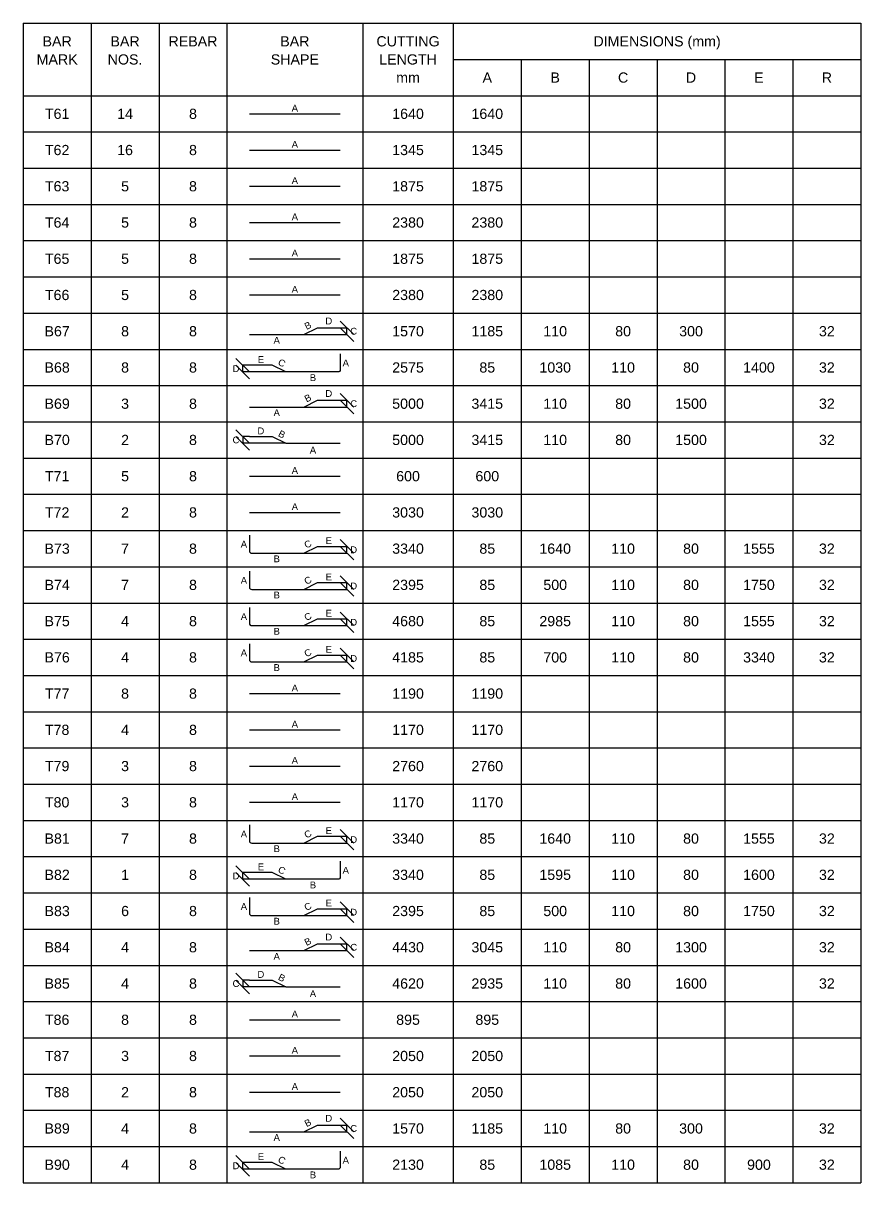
# Model space of a CAD drawing. Header units: inches. Extents: x -816171 to 9366335, y -450961 to 689132.
# Drawn here: x 9019864 to 9038364, y 252593 to 278193 of the extents above; entities that cross this region are included whole.
import ezdxf
from ezdxf.enums import TextEntityAlignment as Align

# ---------------------------------------------------------------- set-up
doc = ezdxf.new("R2010")
doc.units = ezdxf.units.IN
doc.header["$MEASUREMENT"] = 0
for name, color, linetype in [('Dimension', 31, 'Continuous'), ('Reinforcement', 130, 'Continuous'), ('Schedule Header', 4, 'Continuous'), ('Schedule Line', 60, 'Continuous'), ('Text', 31, 'Continuous')]:
    doc.layers.add(name, color=color, linetype=linetype)
doc.styles.add('SC-BBS1', font='SansSerif')
doc.styles.get("Standard").update_dxf_attribs({"font": 'txt.shx'})
doc.dimstyles.new('SCBBSDim', dxfattribs={"dimtxt": 225, "dimasz": 0.18, "dimexe": 0, "dimexo": 0, "dimgap": 0, "dimtad": 1, "dimtoh": 1, "dimdec": 0, "dimzin": 0, "dimdsep": 46, "dimtxsty": 'Standard', "dimtsz": 150, "dimcen": 0.09, "dimclrd": 8, "dimclre": 8, "dimclrt": 3, "dimadec": 0, "dimazin": 0, "dimtfac": 1, "dimtdec": 0, "dimtix": 1, "dimtofl": 0, "dimtmove": 0, "dimatfit": 3, "dimfxl": 1, "dimtolj": 1, "dimtzin": 0, "dimarcsym": 0})

# ---------------------------------------------------------------- blocks, each defined once
blk = doc.blocks.new('*D3461')
at = {"layer": 'DEFPOINTS', "color": 0, "transparency": 16777216}
for p in [(9026364, 271468), (9027014, 271468), (9026064, 271318)]:
    blk.add_point(p, dxfattribs=at)
at = {"layer": 'Dimension', "color": 8, "lineweight": -2, "transparency": 16777216}
for p, q in [((9027164, 271318), (9026864, 271618)), ((9026364, 271468), (9027014, 271468)), ((9027164, 271168), (9026864, 271468)), ((9027014, 271318), (9027014, 271468)), ((9026064, 271318), (9027014, 271318))]:
    blk.add_line(p, q, dxfattribs=at)
blk = doc.blocks.new('*D3462')
at = {"layer": 'DEFPOINTS', "color": 0, "transparency": 16777216}
for p in [(9024714, 270643), (9025364, 270643), (9025664, 270493)]:
    blk.add_point(p, dxfattribs=at)
at = {"layer": 'Dimension', "color": 8, "lineweight": -2, "transparency": 16777216}
for p, q in [((9024864, 270493), (9024564, 270793)), ((9024864, 270343), (9024564, 270643)), ((9025364, 270643), (9024714, 270643)), ((9024714, 270493), (9024714, 270643)), ((9025664, 270493), (9024714, 270493))]:
    blk.add_line(p, q, dxfattribs=at)
blk = doc.blocks.new('*D3463')
at = {"layer": 'DEFPOINTS', "color": 0, "transparency": 16777216}
for p in [(9026364, 269868), (9027014, 269868), (9026064, 269718)]:
    blk.add_point(p, dxfattribs=at)
at = {"layer": 'Dimension', "color": 8, "lineweight": -2, "transparency": 16777216}
for p, q in [((9026364, 269868), (9027014, 269868)), ((9027164, 269718), (9026864, 270018)), ((9027164, 269568), (9026864, 269868)), ((9027014, 269718), (9027014, 269868)), ((9026064, 269718), (9027014, 269718))]:
    blk.add_line(p, q, dxfattribs=at)
blk = doc.blocks.new('*D3464')
at = {"layer": 'DEFPOINTS', "color": 0, "transparency": 16777216}
for p in [(9024864, 269068), (9024714, 268918), (9025664, 268918)]:
    blk.add_point(p, dxfattribs=at)
at = {"layer": 'Dimension', "color": 8, "lineweight": -2, "transparency": 16777216}
for p, q in [((9024864, 268918), (9024564, 269218)), ((9024864, 268768), (9024564, 269068)), ((9024864, 269068), (9024714, 269068)), ((9024714, 269068), (9024714, 268918)), ((9025664, 268918), (9024714, 268918))]:
    blk.add_line(p, q, dxfattribs=at)
blk = doc.blocks.new('*D3465')
at = {"layer": 'DEFPOINTS', "color": 0, "transparency": 16777216}
for p in [(9026364, 266643), (9027014, 266643), (9026064, 266493)]:
    blk.add_point(p, dxfattribs=at)
at = {"layer": 'Dimension', "color": 8, "lineweight": -2, "transparency": 16777216}
for p, q in [((9027164, 266493), (9026864, 266793)), ((9026364, 266643), (9027014, 266643)), ((9027164, 266343), (9026864, 266643)), ((9027014, 266493), (9027014, 266643)), ((9026064, 266493), (9027014, 266493))]:
    blk.add_line(p, q, dxfattribs=at)
blk = doc.blocks.new('*D3466')
at = {"layer": 'DEFPOINTS', "color": 0, "transparency": 16777216}
for p in [(9026364, 265843), (9027014, 265843), (9026064, 265693)]:
    blk.add_point(p, dxfattribs=at)
at = {"layer": 'Dimension', "color": 8, "lineweight": -2, "transparency": 16777216}
for p, q in [((9027164, 265693), (9026864, 265993)), ((9026364, 265843), (9027014, 265843)), ((9027164, 265543), (9026864, 265843)), ((9027014, 265693), (9027014, 265843)), ((9026064, 265693), (9027014, 265693))]:
    blk.add_line(p, q, dxfattribs=at)
blk = doc.blocks.new('*D3467')
at = {"layer": 'DEFPOINTS', "color": 0, "transparency": 16777216}
for p in [(9026364, 265043), (9027014, 265043), (9026064, 264893)]:
    blk.add_point(p, dxfattribs=at)
at = {"layer": 'Dimension', "color": 8, "lineweight": -2, "transparency": 16777216}
for p, q in [((9026364, 265043), (9027014, 265043)), ((9027164, 264893), (9026864, 265193)), ((9027164, 264743), (9026864, 265043)), ((9027014, 264893), (9027014, 265043)), ((9026064, 264893), (9027014, 264893))]:
    blk.add_line(p, q, dxfattribs=at)
blk = doc.blocks.new('*D3468')
at = {"layer": 'DEFPOINTS', "color": 0, "transparency": 16777216}
for p in [(9026364, 264243), (9027014, 264243), (9026064, 264093)]:
    blk.add_point(p, dxfattribs=at)
at = {"layer": 'Dimension', "color": 8, "lineweight": -2, "transparency": 16777216}
for p, q in [((9026364, 264243), (9027014, 264243)), ((9027164, 264093), (9026864, 264393)), ((9027164, 263943), (9026864, 264243)), ((9027014, 264093), (9027014, 264243)), ((9026064, 264093), (9027014, 264093))]:
    blk.add_line(p, q, dxfattribs=at)
blk = doc.blocks.new('*D3469')
at = {"layer": 'DEFPOINTS', "color": 0, "transparency": 16777216}
for p in [(9026364, 260243), (9027014, 260243), (9026064, 260093)]:
    blk.add_point(p, dxfattribs=at)
at = {"layer": 'Dimension', "color": 8, "lineweight": -2, "transparency": 16777216}
for p, q in [((9027164, 260093), (9026864, 260393)), ((9026364, 260243), (9027014, 260243)), ((9027164, 259943), (9026864, 260243)), ((9027014, 260093), (9027014, 260243)), ((9026064, 260093), (9027014, 260093))]:
    blk.add_line(p, q, dxfattribs=at)
blk = doc.blocks.new('*D3470')
at = {"layer": 'DEFPOINTS', "color": 0, "transparency": 16777216}
for p in [(9024714, 259443), (9025364, 259443), (9025664, 259293)]:
    blk.add_point(p, dxfattribs=at)
at = {"layer": 'Dimension', "color": 8, "lineweight": -2, "transparency": 16777216}
for p, q in [((9024864, 259293), (9024564, 259593)), ((9024864, 259143), (9024564, 259443)), ((9025364, 259443), (9024714, 259443)), ((9024714, 259293), (9024714, 259443)), ((9025664, 259293), (9024714, 259293))]:
    blk.add_line(p, q, dxfattribs=at)
blk = doc.blocks.new('*D3471')
at = {"layer": 'DEFPOINTS', "color": 0, "transparency": 16777216}
for p in [(9026364, 258643), (9027014, 258643), (9026064, 258493)]:
    blk.add_point(p, dxfattribs=at)
at = {"layer": 'Dimension', "color": 8, "lineweight": -2, "transparency": 16777216}
for p, q in [((9026364, 258643), (9027014, 258643)), ((9027164, 258493), (9026864, 258793)), ((9027164, 258343), (9026864, 258643)), ((9027014, 258493), (9027014, 258643)), ((9026064, 258493), (9027014, 258493))]:
    blk.add_line(p, q, dxfattribs=at)
blk = doc.blocks.new('*D3472')
at = {"layer": 'DEFPOINTS', "color": 0, "transparency": 16777216}
for p in [(9026364, 257868), (9027014, 257868), (9026064, 257718)]:
    blk.add_point(p, dxfattribs=at)
at = {"layer": 'Dimension', "color": 8, "lineweight": -2, "transparency": 16777216}
for p, q in [((9026364, 257868), (9027014, 257868)), ((9027164, 257718), (9026864, 258018)), ((9027164, 257568), (9026864, 257868)), ((9027014, 257718), (9027014, 257868)), ((9026064, 257718), (9027014, 257718))]:
    blk.add_line(p, q, dxfattribs=at)
blk = doc.blocks.new('*D3473')
at = {"layer": 'DEFPOINTS', "color": 0, "transparency": 16777216}
for p in [(9024864, 257068), (9024714, 256918), (9025664, 256918)]:
    blk.add_point(p, dxfattribs=at)
at = {"layer": 'Dimension', "color": 8, "lineweight": -2, "transparency": 16777216}
for p, q in [((9024864, 256918), (9024564, 257218)), ((9024864, 256768), (9024564, 257068)), ((9024864, 257068), (9024714, 257068)), ((9024714, 257068), (9024714, 256918)), ((9025664, 256918), (9024714, 256918))]:
    blk.add_line(p, q, dxfattribs=at)
blk = doc.blocks.new('*D3474')
at = {"layer": 'DEFPOINTS', "color": 0, "transparency": 16777216}
for p in [(9026064, 253718), (9026364, 253868), (9027014, 253868)]:
    blk.add_point(p, dxfattribs=at)
at = {"layer": 'Dimension', "color": 8, "lineweight": -2, "transparency": 16777216}
for p, q in [((9027164, 253718), (9026864, 254018)), ((9026064, 253718), (9027014, 253718)), ((9026364, 253868), (9027014, 253868)), ((9027164, 253568), (9026864, 253868)), ((9027014, 253718), (9027014, 253868))]:
    blk.add_line(p, q, dxfattribs=at)
blk = doc.blocks.new('*D3475')
at = {"layer": 'DEFPOINTS', "color": 0, "transparency": 16777216}
for p in [(9024714, 253043), (9025364, 253043), (9025664, 252893)]:
    blk.add_point(p, dxfattribs=at)
at = {"layer": 'Dimension', "color": 8, "lineweight": -2, "transparency": 16777216}
for p, q in [((9024864, 252893), (9024564, 253193)), ((9024864, 252743), (9024564, 253043)), ((9025364, 253043), (9024714, 253043)), ((9024714, 252893), (9024714, 253043)), ((9025664, 252893), (9024714, 252893))]:
    blk.add_line(p, q, dxfattribs=at)

msp = doc.modelspace()

# ---------------------------------------------------------------- linework, layer by layer
at = {"layer": 'Reinforcement'}
for points in [[(9024864.38278, 276192.85849), (9026864.38278, 276192.85849)], [(9024864.38278, 275392.85849), (9026864.38278, 275392.85849)], [(9024864.38278, 274592.85849), (9026864.38278, 274592.85849)], [(9024864.38278, 273792.85849), (9026864.38278, 273792.85849)], [(9024864.38278, 272992.85849), (9026864.38278, 272992.85849)], [(9024864.38278, 272192.85849), (9026864.38278, 272192.85849)], [(9024864.38278, 271317.85849), (9026064.38278, 271317.85849), (9026364.38278, 271467.85849), (9026864.38278, 271467.85849)], [(9024864.38278, 269717.85849), (9026064.38278, 269717.85849), (9026364.38278, 269867.85849), (9026864.38278, 269867.85849)], [(9024864.38278, 269067.85849), (9025364.38278, 269067.85849), (9025664.38278, 268917.85849), (9026864.38278, 268917.85849)], [(9024864.38278, 268192.85849), (9026864.38278, 268192.85849)], [(9024864.38278, 267392.85849), (9026864.38278, 267392.85849)], [(9024864.38278, 263392.85849), (9026864.38278, 263392.85849)], [(9024864.38278, 262592.85849), (9026864.38278, 262592.85849)], [(9024864.38278, 261792.85849), (9026864.38278, 261792.85849)], [(9024864.38278, 260992.85849), (9026864.38278, 260992.85849)], [(9024864.38278, 257717.85849), (9026064.38278, 257717.85849), (9026364.38278, 257867.85849), (9026864.38278, 257867.85849)], [(9024864.38278, 257067.85849), (9025364.38278, 257067.85849), (9025664.38278, 256917.85849), (9026864.38278, 256917.85849)], [(9024864.38278, 256192.85849), (9026864.38278, 256192.85849)], [(9024864.38278, 255392.85849), (9026864.38278, 255392.85849)], [(9024864.38278, 254592.85849), (9026864.38278, 254592.85849)], [(9024864.38278, 253717.85849), (9026064.38278, 253717.85849), (9026364.38278, 253867.85849), (9026864.38278, 253867.85849)]]:
    msp.add_lwpolyline(points, dxfattribs=at)
for points in [[(9026864.38278, 270892.85849), (9026864.38278, 270542.85849, -0.5), (9026814.38278, 270492.85849), (9025664.38278, 270492.85849), (9025364.38278, 270642.85849), (9024864.38278, 270642.85849)], [(9024864.38278, 266892.85849), (9024864.38278, 266542.85849, 0.5), (9024914.38278, 266492.85849), (9026064.38278, 266492.85849), (9026364.38278, 266642.85849), (9026864.38278, 266642.85849)], [(9024864.38278, 266092.85849), (9024864.38278, 265742.85849, 0.5), (9024914.38278, 265692.85849), (9026064.38278, 265692.85849), (9026364.38278, 265842.85849), (9026864.38278, 265842.85849)], [(9024864.38278, 265292.85849), (9024864.38278, 264942.85849, 0.5), (9024914.38278, 264892.85849), (9026064.38278, 264892.85849), (9026364.38278, 265042.85849), (9026864.38278, 265042.85849)], [(9024864.38278, 264492.85849), (9024864.38278, 264142.85849, 0.5), (9024914.38278, 264092.85849), (9026064.38278, 264092.85849), (9026364.38278, 264242.85849), (9026864.38278, 264242.85849)], [(9024864.38278, 260492.85849), (9024864.38278, 260142.85849, 0.5), (9024914.38278, 260092.85849), (9026064.38278, 260092.85849), (9026364.38278, 260242.85849), (9026864.38278, 260242.85849)], [(9026864.38278, 259692.85849), (9026864.38278, 259342.85849, -0.5), (9026814.38278, 259292.85849), (9025664.38278, 259292.85849), (9025364.38278, 259442.85849), (9024864.38278, 259442.85849)], [(9024864.38278, 258892.85849), (9024864.38278, 258542.85849, 0.5), (9024914.38278, 258492.85849), (9026064.38278, 258492.85849), (9026364.38278, 258642.85849), (9026864.38278, 258642.85849)], [(9026864.38278, 253292.85849), (9026864.38278, 252942.85849, -0.5), (9026814.38278, 252892.85849), (9025664.38278, 252892.85849), (9025364.38278, 253042.85849), (9024864.38278, 253042.85849)]]:
    msp.add_lwpolyline(points, format="xyb", dxfattribs=at)
at = {"layer": 'Schedule Line'}
for p, q in [((9019864.38278, 278192.85849), (9038364.38278, 278192.85849)), ((9019864.38278, 278192.85849), (9019864.38278, 252592.85849)), ((9019864.38278, 278192.85849), (9019864.38278, 252592.85849)), ((9021364.38278, 278192.85849), (9021364.38278, 252592.85849)), ((9022864.38278, 278192.85849), (9022864.38278, 252592.85849)), ((9024364.38278, 278192.85849), (9024364.38278, 252592.85849)), ((9027364.38278, 278192.85849), (9027364.38278, 252592.85849)), ((9029364.38278, 278192.85849), (9029364.38278, 252592.85849)), ((9038364.38278, 278192.85849), (9038364.38278, 252592.85849)), ((9029364.38278, 277392.85849), (9038364.38278, 277392.85849)), ((9030864.38278, 277392.85849), (9030864.38278, 252592.85849)), ((9032364.38278, 277392.85849), (9032364.38278, 252592.85849)), ((9033864.38278, 277392.85849), (9033864.38278, 252592.85849)), ((9035364.38278, 277392.85849), (9035364.38278, 252592.85849)), ((9036864.38278, 277392.85849), (9036864.38278, 252592.85849)), ((9019864.38278, 276592.85849), (9038364.38278, 276592.85849)), ((9019864.38278, 275792.85849), (9038364.38278, 275792.85849)), ((9019864.38278, 274992.85849), (9038364.38278, 274992.85849)), ((9019864.38278, 274192.85849), (9038364.38278, 274192.85849)), ((9019864.38278, 273392.85849), (9038364.38278, 273392.85849)), ((9019864.38278, 272592.85849), (9038364.38278, 272592.85849)), ((9019864.38278, 271792.85849), (9038364.38278, 271792.85849)), ((9019864.38278, 271792.85849), (9038364.38278, 271792.85849)), ((9019864.38278, 270992.85849), (9038364.38278, 270992.85849)), ((9019864.38278, 270192.85849), (9038364.38278, 270192.85849)), ((9019864.38278, 269392.85849), (9038364.38278, 269392.85849)), ((9019864.38278, 268592.85849), (9038364.38278, 268592.85849)), ((9019864.38278, 267792.85849), (9038364.38278, 267792.85849)), ((9019864.38278, 266992.85849), (9038364.38278, 266992.85849)), ((9019864.38278, 266992.85849), (9038364.38278, 266992.85849)), ((9019864.38278, 266192.85849), (9038364.38278, 266192.85849)), ((9019864.38278, 265392.85849), (9038364.38278, 265392.85849)), ((9019864.38278, 264592.85849), (9038364.38278, 264592.85849)), ((9019864.38278, 263792.85849), (9038364.38278, 263792.85849)), ((9019864.38278, 262992.85849), (9038364.38278, 262992.85849)), ((9019864.38278, 262192.85849), (9038364.38278, 262192.85849)), ((9019864.38278, 261392.85849), (9038364.38278, 261392.85849)), ((9019864.38278, 260592.85849), (9038364.38278, 260592.85849)), ((9019864.38278, 260592.85849), (9038364.38278, 260592.85849)), ((9019864.38278, 259792.85849), (9038364.38278, 259792.85849)), ((9019864.38278, 258992.85849), (9038364.38278, 258992.85849)), ((9019864.38278, 258192.85849), (9038364.38278, 258192.85849)), ((9019864.38278, 257392.85849), (9038364.38278, 257392.85849)), ((9019864.38278, 256592.85849), (9038364.38278, 256592.85849)), ((9019864.38278, 255792.85849), (9038364.38278, 255792.85849)), ((9019864.38278, 254992.85849), (9038364.38278, 254992.85849)), ((9019864.38278, 254192.85849), (9038364.38278, 254192.85849)), ((9019864.38278, 254192.85849), (9038364.38278, 254192.85849)), ((9019864.38278, 253392.85849), (9038364.38278, 253392.85849)), ((9019864.38278, 252592.85849), (9038364.38278, 252592.85849))]:
    msp.add_line(p, q, dxfattribs=at)

# ---------------------------------------------------------------- texts
at = {"layer": 'Dimension', "style": 'SC-BBS1'}
for s, p in [('A', (9025864.38278, 276317.85849)), ('A', (9025864.38278, 275517.85849)), ('A', (9025864.38278, 274717.85849)), ('A', (9025864.38278, 273917.85849)), ('A', (9025864.38278, 273117.85849)), ('A', (9025864.38278, 272317.85849)), ('D', (9026614.38278, 271617.85849)), ('C', (9027164.38278, 271392.85849)), ('A', (9025464.38278, 271192.85849)), ('D', (9024564.38278, 270567.85849)), ('E', (9025114.38278, 270767.85849)), ('A', (9026989.38278, 270692.85849)), ('B', (9026264.38278, 270367.85849)), ('D', (9026614.38278, 270017.85849)), ('C', (9027164.38278, 269792.85849)), ('A', (9025464.38278, 269592.85849)), ('C', (9024564.38278, 268992.85849)), ('D', (9025114.38278, 269192.85849)), ('A', (9026264.38278, 268767.85849)), ('A', (9025864.38278, 268317.85849)), ('A', (9025864.38278, 267517.85849)), ('A', (9024739.38278, 266692.85849)), ('E', (9026614.38278, 266767.85849)), ('D', (9027164.38278, 266567.85849)), ('B', (9025464.38278, 266367.85849)), ('E', (9026614.38278, 265967.85849)), ('A', (9024739.38278, 265892.85849)), ('D', (9027164.38278, 265767.85849)), ('B', (9025464.38278, 265567.85849)), ('E', (9026614.38278, 265167.85849)), ('A', (9024739.38278, 265092.85849)), ('D', (9027164.38278, 264967.85849)), ('B', (9025464.38278, 264767.85849)), ('A', (9024739.38278, 264292.85849)), ('E', (9026614.38278, 264367.85849)), ('D', (9027164.38278, 264167.85849)), ('B', (9025464.38278, 263967.85849)), ('A', (9025864.38278, 263517.85849)), ('A', (9025864.38278, 262717.85849)), ('A', (9025864.38278, 261917.85849)), ('A', (9025864.38278, 261117.85849)), ('A', (9024739.38278, 260292.85849)), ('E', (9026614.38278, 260367.85849)), ('D', (9027164.38278, 260167.85849)), ('B', (9025464.38278, 259967.85849)), ('E', (9025114.38278, 259567.85849)), ('D', (9024564.38278, 259367.85849)), ('A', (9026989.38278, 259492.85849)), ('B', (9026264.38278, 259167.85849)), ('E', (9026614.38278, 258767.85849)), ('A', (9024739.38278, 258692.85849)), ('D', (9027164.38278, 258567.85849)), ('B', (9025464.38278, 258367.85849)), ('D', (9026614.38278, 258017.85849)), ('C', (9027164.38278, 257792.85849)), ('A', (9025464.38278, 257592.85849)), ('C', (9024564.38278, 256992.85849)), ('D', (9025114.38278, 257192.85849)), ('A', (9026264.38278, 256767.85849)), ('A', (9025864.38278, 256317.85849)), ('A', (9025864.38278, 255517.85849)), ('A', (9025864.38278, 254717.85849)), ('D', (9026614.38278, 254017.85849)), ('C', (9027164.38278, 253792.85849)), ('A', (9025464.38278, 253592.85849)), ('E', (9025114.38278, 253167.85849)), ('D', (9024564.38278, 252967.85849)), ('A', (9026989.38278, 253092.85849)), ('B', (9026264.38278, 252767.85849))]:
    msp.add_text(s, height=150, dxfattribs=at).set_placement(p, align=Align.MIDDLE_CENTER)
for s, rotation, p in [('B', 26.565051177, (9026151.88278, 271517.85849)), ('C', -26.565051177, (9025576.88278, 270692.85849)), ('B', 26.565051177, (9026151.88278, 269917.85849)), ('B', -26.565051177, (9025576.88278, 269117.85849)), ('C', 26.565051177, (9026151.88278, 266692.85849)), ('C', 26.565051177, (9026151.88278, 265892.85849)), ('C', 26.565051177, (9026151.88278, 265092.85849)), ('C', 26.565051177, (9026151.88278, 264292.85849)), ('C', 26.565051177, (9026151.88278, 260292.85849)), ('C', -26.565051177, (9025576.88278, 259492.85849)), ('C', 26.565051177, (9026151.88278, 258692.85849)), ('B', 26.565051177, (9026151.88278, 257917.85849)), ('B', -26.565051177, (9025576.88278, 257117.85849)), ('B', 26.565051177, (9026151.88278, 253917.85849)), ('C', -26.565051177, (9025576.88278, 253092.85849))]:
    msp.add_text(s, height=150, rotation=rotation, dxfattribs=at).set_placement(p, align=Align.MIDDLE_CENTER)
at = {"layer": 'Schedule Header', "style": 'SC-BBS1'}
for s, p in [('BAR', (9020614.38278, 277792.85849)), ('BAR', (9022114.38278, 277792.85849)), ('REBAR', (9023614.38278, 277792.85849)), ('BAR', (9025864.38278, 277792.85849)), ('CUTTING', (9028364.38278, 277792.85849)), ('DIMENSIONS (mm)', (9033864.38278, 277792.85849)), ('MARK', (9020614.38278, 277392.85849)), ('NOS.', (9022114.38278, 277392.85849)), ('SHAPE', (9025864.38278, 277392.85849)), ('LENGTH', (9028364.38278, 277392.85849)), ('mm', (9028364.38278, 276992.85849)), ('A', (9030114.38278, 276992.85849)), ('B', (9031614.38278, 276992.85849)), ('C', (9033114.38278, 276992.85849)), ('D', (9034614.38278, 276992.85849)), ('E', (9036114.38278, 276992.85849)), ('R', (9037614.38278, 276992.85849))]:
    msp.add_text(s, height=225, dxfattribs=at).set_placement(p, align=Align.MIDDLE_CENTER)
at = {"layer": 'Text', "style": 'SC-BBS1'}
for s, p in [('T61', (9020614.38278, 276192.85849)), ('14', (9022114.38278, 276192.85849)), ('8', (9023614.38278, 276192.85849)), ('1640', (9028364.38278, 276192.85849)), ('1640', (9030114.38278, 276192.85849)), ('T62', (9020614.38278, 275392.85849)), ('16', (9022114.38278, 275392.85849)), ('8', (9023614.38278, 275392.85849)), ('1345', (9028364.38278, 275392.85849)), ('1345', (9030114.38278, 275392.85849)), ('T63', (9020614.38278, 274592.85849)), ('5', (9022114.38278, 274592.85849)), ('8', (9023614.38278, 274592.85849)), ('1875', (9028364.38278, 274592.85849)), ('1875', (9030114.38278, 274592.85849)), ('T64', (9020614.38278, 273792.85849)), ('5', (9022114.38278, 273792.85849)), ('8', (9023614.38278, 273792.85849)), ('2380', (9028364.38278, 273792.85849)), ('2380', (9030114.38278, 273792.85849)), ('T65', (9020614.38278, 272992.85849)), ('5', (9022114.38278, 272992.85849)), ('8', (9023614.38278, 272992.85849)), ('1875', (9028364.38278, 272992.85849)), ('1875', (9030114.38278, 272992.85849)), ('T66', (9020614.38278, 272192.85849)), ('5', (9022114.38278, 272192.85849)), ('8', (9023614.38278, 272192.85849)), ('2380', (9028364.38278, 272192.85849)), ('2380', (9030114.38278, 272192.85849)), ('B67', (9020614.38278, 271392.85849)), ('8', (9022114.38278, 271392.85849)), ('8', (9023614.38278, 271392.85849)), ('1570', (9028364.38278, 271392.85849)), ('1185', (9030114.38278, 271392.85849)), ('110', (9031614.38278, 271392.85849)), ('80', (9033114.38278, 271392.85849)), ('300', (9034614.38278, 271392.85849)), ('32', (9037614.38278, 271392.85849)), ('B68', (9020614.38278, 270592.85849)), ('8', (9022114.38278, 270592.85849)), ('8', (9023614.38278, 270592.85849)), ('2575', (9028364.38278, 270592.85849)), ('85', (9030114.38278, 270592.85849)), ('1030', (9031614.38278, 270592.85849)), ('110', (9033114.38278, 270592.85849)), ('80', (9034614.38278, 270592.85849)), ('1400', (9036114.38278, 270592.85849)), ('32', (9037614.38278, 270592.85849)), ('B69', (9020614.38278, 269792.85849)), ('3', (9022114.38278, 269792.85849)), ('8', (9023614.38278, 269792.85849)), ('5000', (9028364.38278, 269792.85849)), ('3415', (9030114.38278, 269792.85849)), ('110', (9031614.38278, 269792.85849)), ('80', (9033114.38278, 269792.85849)), ('1500', (9034614.38278, 269792.85849)), ('32', (9037614.38278, 269792.85849)), ('B70', (9020614.38278, 268992.85849)), ('2', (9022114.38278, 268992.85849)), ('8', (9023614.38278, 268992.85849)), ('5000', (9028364.38278, 268992.85849)), ('3415', (9030114.38278, 268992.85849)), ('110', (9031614.38278, 268992.85849)), ('80', (9033114.38278, 268992.85849)), ('1500', (9034614.38278, 268992.85849)), ('32', (9037614.38278, 268992.85849)), ('T71', (9020614.38278, 268192.85849)), ('5', (9022114.38278, 268192.85849)), ('8', (9023614.38278, 268192.85849)), ('600', (9028364.38278, 268192.85849)), ('600', (9030114.38278, 268192.85849)), ('T72', (9020614.38278, 267392.85849)), ('2', (9022114.38278, 267392.85849)), ('8', (9023614.38278, 267392.85849)), ('3030', (9028364.38278, 267392.85849)), ('3030', (9030114.38278, 267392.85849)), ('B73', (9020614.38278, 266592.85849)), ('7', (9022114.38278, 266592.85849)), ('8', (9023614.38278, 266592.85849)), ('3340', (9028364.38278, 266592.85849)), ('85', (9030114.38278, 266592.85849)), ('1640', (9031614.38278, 266592.85849)), ('110', (9033114.38278, 266592.85849)), ('80', (9034614.38278, 266592.85849)), ('1555', (9036114.38278, 266592.85849)), ('32', (9037614.38278, 266592.85849)), ('B74', (9020614.38278, 265792.85849)), ('7', (9022114.38278, 265792.85849)), ('8', (9023614.38278, 265792.85849)), ('2395', (9028364.38278, 265792.85849)), ('85', (9030114.38278, 265792.85849)), ('500', (9031614.38278, 265792.85849)), ('110', (9033114.38278, 265792.85849)), ('80', (9034614.38278, 265792.85849)), ('1750', (9036114.38278, 265792.85849)), ('32', (9037614.38278, 265792.85849)), ('B75', (9020614.38278, 264992.85849)), ('4', (9022114.38278, 264992.85849)), ('8', (9023614.38278, 264992.85849)), ('4680', (9028364.38278, 264992.85849)), ('85', (9030114.38278, 264992.85849)), ('2985', (9031614.38278, 264992.85849)), ('110', (9033114.38278, 264992.85849)), ('80', (9034614.38278, 264992.85849)), ('1555', (9036114.38278, 264992.85849)), ('32', (9037614.38278, 264992.85849)), ('B76', (9020614.38278, 264192.85849)), ('4', (9022114.38278, 264192.85849)), ('8', (9023614.38278, 264192.85849)), ('4185', (9028364.38278, 264192.85849)), ('85', (9030114.38278, 264192.85849)), ('700', (9031614.38278, 264192.85849)), ('110', (9033114.38278, 264192.85849)), ('80', (9034614.38278, 264192.85849)), ('3340', (9036114.38278, 264192.85849)), ('32', (9037614.38278, 264192.85849)), ('T77', (9020614.38278, 263392.85849)), ('8', (9022114.38278, 263392.85849)), ('8', (9023614.38278, 263392.85849)), ('1190', (9028364.38278, 263392.85849)), ('1190', (9030114.38278, 263392.85849)), ('T78', (9020614.38278, 262592.85849)), ('4', (9022114.38278, 262592.85849)), ('8', (9023614.38278, 262592.85849)), ('1170', (9028364.38278, 262592.85849)), ('1170', (9030114.38278, 262592.85849)), ('T79', (9020614.38278, 261792.85849)), ('3', (9022114.38278, 261792.85849)), ('8', (9023614.38278, 261792.85849)), ('2760', (9028364.38278, 261792.85849)), ('2760', (9030114.38278, 261792.85849)), ('T80', (9020614.38278, 260992.85849)), ('3', (9022114.38278, 260992.85849)), ('8', (9023614.38278, 260992.85849)), ('1170', (9028364.38278, 260992.85849)), ('1170', (9030114.38278, 260992.85849)), ('B81', (9020614.38278, 260192.85849)), ('7', (9022114.38278, 260192.85849)), ('8', (9023614.38278, 260192.85849)), ('3340', (9028364.38278, 260192.85849)), ('85', (9030114.38278, 260192.85849)), ('1640', (9031614.38278, 260192.85849)), ('110', (9033114.38278, 260192.85849)), ('80', (9034614.38278, 260192.85849)), ('1555', (9036114.38278, 260192.85849)), ('32', (9037614.38278, 260192.85849)), ('B82', (9020614.38278, 259392.85849)), ('1', (9022114.38278, 259392.85849)), ('8', (9023614.38278, 259392.85849)), ('3340', (9028364.38278, 259392.85849)), ('85', (9030114.38278, 259392.85849)), ('1595', (9031614.38278, 259392.85849)), ('110', (9033114.38278, 259392.85849)), ('80', (9034614.38278, 259392.85849)), ('1600', (9036114.38278, 259392.85849)), ('32', (9037614.38278, 259392.85849)), ('B83', (9020614.38278, 258592.85849)), ('6', (9022114.38278, 258592.85849)), ('8', (9023614.38278, 258592.85849)), ('2395', (9028364.38278, 258592.85849)), ('85', (9030114.38278, 258592.85849)), ('500', (9031614.38278, 258592.85849)), ('110', (9033114.38278, 258592.85849)), ('80', (9034614.38278, 258592.85849)), ('1750', (9036114.38278, 258592.85849)), ('32', (9037614.38278, 258592.85849)), ('B84', (9020614.38278, 257792.85849)), ('4', (9022114.38278, 257792.85849)), ('8', (9023614.38278, 257792.85849)), ('4430', (9028364.38278, 257792.85849)), ('3045', (9030114.38278, 257792.85849)), ('110', (9031614.38278, 257792.85849)), ('80', (9033114.38278, 257792.85849)), ('1300', (9034614.38278, 257792.85849)), ('32', (9037614.38278, 257792.85849)), ('B85', (9020614.38278, 256992.85849)), ('4', (9022114.38278, 256992.85849)), ('8', (9023614.38278, 256992.85849)), ('4620', (9028364.38278, 256992.85849)), ('2935', (9030114.38278, 256992.85849)), ('110', (9031614.38278, 256992.85849)), ('80', (9033114.38278, 256992.85849)), ('1600', (9034614.38278, 256992.85849)), ('32', (9037614.38278, 256992.85849)), ('T86', (9020614.38278, 256192.85849)), ('8', (9022114.38278, 256192.85849)), ('8', (9023614.38278, 256192.85849)), ('895', (9028364.38278, 256192.85849)), ('895', (9030114.38278, 256192.85849)), ('T87', (9020614.38278, 255392.85849)), ('3', (9022114.38278, 255392.85849)), ('8', (9023614.38278, 255392.85849)), ('2050', (9028364.38278, 255392.85849)), ('2050', (9030114.38278, 255392.85849)), ('T88', (9020614.38278, 254592.85849)), ('2', (9022114.38278, 254592.85849)), ('8', (9023614.38278, 254592.85849)), ('2050', (9028364.38278, 254592.85849)), ('2050', (9030114.38278, 254592.85849)), ('B89', (9020614.38278, 253792.85849)), ('4', (9022114.38278, 253792.85849)), ('8', (9023614.38278, 253792.85849)), ('1570', (9028364.38278, 253792.85849)), ('1185', (9030114.38278, 253792.85849)), ('110', (9031614.38278, 253792.85849)), ('80', (9033114.38278, 253792.85849)), ('300', (9034614.38278, 253792.85849)), ('32', (9037614.38278, 253792.85849)), ('B90', (9020614.38278, 252992.85849)), ('4', (9022114.38278, 252992.85849)), ('8', (9023614.38278, 252992.85849)), ('2130', (9028364.38278, 252992.85849)), ('85', (9030114.38278, 252992.85849)), ('1085', (9031614.38278, 252992.85849)), ('110', (9033114.38278, 252992.85849)), ('80', (9034614.38278, 252992.85849)), ('900', (9036114.38278, 252992.85849)), ('32', (9037614.38278, 252992.85849))]:
    msp.add_text(s, height=225, dxfattribs=at).set_placement(p, align=Align.MIDDLE_CENTER)

# ---------------------------------------------------------------- dimensions: what is measured, and where the dimension line sits
at = {"layer": 'Dimension'}
for base, p1, p2, picture, middle in [((9027014.38278, 271467.85849), (9026064.38278, 271317.85849), (9026364.38278, 271467.85849), '*D3461', (9027014.38278, 271392.85849)), ((9024714.38278, 270642.85849), (9025664.38278, 270492.85849), (9025364.38278, 270642.85849), '*D3462', (9024714.38278, 270567.85849)), ((9027014.38278, 269867.85849), (9026064.38278, 269717.85849), (9026364.38278, 269867.85849), '*D3463', (9027014.38278, 269792.85849)), ((9024714.38278, 268917.85849), (9024864.38278, 269067.85849), (9025664.38278, 268917.85849), '*D3464', (9024714.38278, 268992.85849)), ((9027014.38278, 266642.85849), (9026064.38278, 266492.85849), (9026364.38278, 266642.85849), '*D3465', (9027014.38278, 266567.85849)), ((9027014.38278, 265842.85849), (9026064.38278, 265692.85849), (9026364.38278, 265842.85849), '*D3466', (9027014.38278, 265767.85849)), ((9027014.38278, 265042.85849), (9026064.38278, 264892.85849), (9026364.38278, 265042.85849), '*D3467', (9027014.38278, 264967.85849)), ((9027014.38278, 264242.85849), (9026064.38278, 264092.85849), (9026364.38278, 264242.85849), '*D3468', (9027014.38278, 264167.85849)), ((9027014.38278, 260242.85849), (9026064.38278, 260092.85849), (9026364.38278, 260242.85849), '*D3469', (9027014.38278, 260167.85849)), ((9024714.38278, 259442.85849), (9025664.38278, 259292.85849), (9025364.38278, 259442.85849), '*D3470', (9024714.38278, 259367.85849)), ((9027014.38278, 258642.85849), (9026064.38278, 258492.85849), (9026364.38278, 258642.85849), '*D3471', (9027014.38278, 258567.85849)), ((9027014.38278, 257867.85849), (9026064.38278, 257717.85849), (9026364.38278, 257867.85849), '*D3472', (9027014.38278, 257792.85849)), ((9024714.38278, 256917.85849), (9024864.38278, 257067.85849), (9025664.38278, 256917.85849), '*D3473', (9024714.38278, 256992.85849)), ((9027014.38278, 253867.85849), (9026064.38278, 253717.85849), (9026364.38278, 253867.85849), '*D3474', (9027014.38278, 253792.85849)), ((9024714.38278, 253042.85849), (9025664.38278, 252892.85849), (9025364.38278, 253042.85849), '*D3475', (9024714.38278, 252967.85849))]:
    dim = msp.add_linear_dim(base=base, p1=p1, p2=p2, angle=90, text=' ', dimstyle='SCBBSDim', dxfattribs=at)
    dim.commit()
    dim.dimension.update_dxf_attribs({"geometry": picture, "text_midpoint": middle})

doc.saveas('drawing.dxf')
